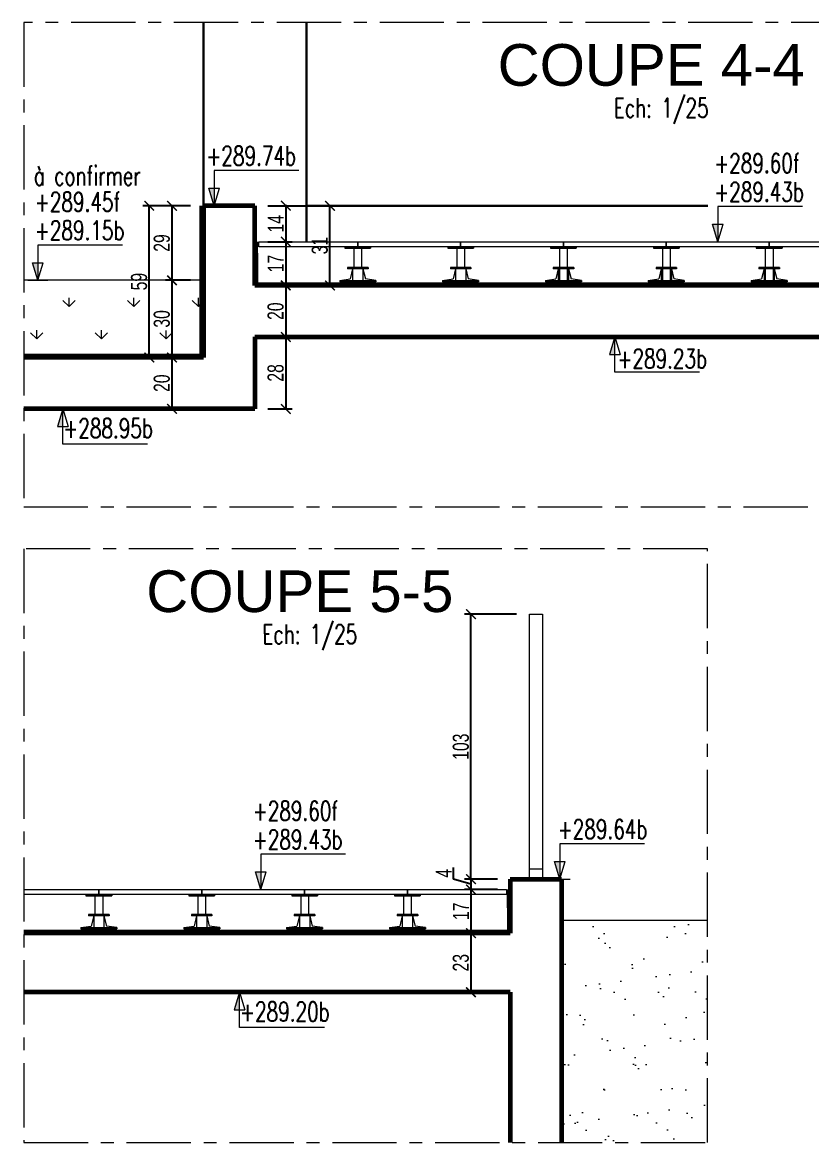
# Model space of a CAD drawing. Header units: metres. Extents: x -12536 to 12621, y -17191 to 9596.
# Drawn here: x 8975.4 to 9282.3, y 2542 to 2977.5 of the extents above; entities that cross this region are included whole.
import ezdxf
from ezdxf.enums import TextEntityAlignment as Align

# ---------------------------------------------------------------- set-up
doc = ezdxf.new("R2010")
doc.units = ezdxf.units.M
doc.header["$MEASUREMENT"] = 0
doc.header["$PDMODE"] = 2
doc.header["$PDSIZE"] = 0.25
doc.linetypes.add('AXES', pattern=[2, 1.25, -0.25, 0.25, -0.25])
doc.linetypes.add('CACHE2', pattern=[4.7625, 3.175, -1.5875])
for name, color, linetype, lineweight in [('B-AXE', 1, 'AXES', 13), ('B-CAC', 5, 'CACHE2', 9), ('B-COT', 1, 'Continuous', 18), ('B-HAC', 8, 'Continuous', 9), ('B-T-VUE', 3, 'Continuous', 30), ('B-TITRE', 7, 'Continuous', 40), ('B-TXT', 3, 'Continuous', 30), ('B-VOILE-BA', 7, 'Continuous', 60), ('COTATION', 1, 'Continuous', 18), ('Plots', 5, 'Continuous', 0)]:
    doc.layers.add(name, color=color, linetype=linetype, lineweight=lineweight)
doc.styles.add('TEXTE', font='arial.ttf', dxfattribs={"width": 0.7})
doc.styles.add('TEXTE50', font='romans.shx', dxfattribs={"width": 0.7, "height": 0.15})
doc.styles.add('TITRE50', font='arial.ttf', dxfattribs={"height": 0.3})
doc.dimstyles.new('COT25CMm', dxfattribs={"dimscale": 0.5, "dimtxt": 12.5, "dimasz": 7.5, "dimexe": 5, "dimexo": 10, "dimgap": 1.5, "dimtad": 1, "dimdec": 1, "dimrnd": 0.5, "dimzin": 12, "dimdsep": 46, "dimtxsty": 'TEXTE', "dimblk1": 'ARCHTICK', "dimblk2": 'ARCHTICK', "dimsah": 1, "dimcen": 0, "dimdle": 0.75, "dimclrd": 1, "dimclre": 1, "dimclrt": 3, "dimadec": 0, "dimazin": 3, "dimtfac": 1, "dimtdec": 1, "dimtmove": 1, "dimatfit": 3, "dimldrblk": 'ARCHTICK', "dimfxl": 1, "dimtolj": 1, "dimtzin": 0, "dimarcsym": 0})

# ---------------------------------------------------------------- blocks, each defined once
blk = doc.blocks.new('niv00')
at = {"layer": 'B-COT'}
for p, q in [((481926.2617, -520782.8915), (481926.9205, -520782.8915)), ((481926.9205, -520782.8915), (481926.9205, -520783.1653)), ((481926.9205, -520783.1653), (481926.879, -520783.0282)), ((481926.962, -520783.0282), (481926.879, -520783.0282)), ((481926.9205, -520783.1653), (481926.962, -520783.0282)), ((481926.9993, -520783.1653), (481926.8417, -520783.1653))]:
    blk.add_line(p, q, dxfattribs=at)
blk.add_solid([(481926.962, -520783.0282), (481926.9205, -520783.0282), (481926.9205, -520783.1653)], dxfattribs=at)
blk = doc.blocks.new('_ArchTick')
at = {"color": 0, "linetype": 'ByBlock', "const_width": 0.15}
blk.add_lwpolyline([(-0.5, -0.5), (0.5, 0.5)], dxfattribs=at)
blk = doc.blocks.new('*D512')
at = {"layer": 'B-COT', "color": 1, "lineweight": -2, "transparency": 16777216}
for p, q in [((9070.79, 2906.22), (9080.3, 2906.22)), ((9077.8, 2906.6), (9077.8, 2891.85)), ((9070.79, 2892.22), (9080.3, 2892.22))]:
    blk.add_line(p, q, dxfattribs=at)
at = {"layer": 'Defpoints', "color": 0, "transparency": 16777216}
for p in [(9065.79, 2906.22), (9065.79, 2892.22), (9077.8, 2892.22)]:
    blk.add_point(p, dxfattribs=at)
at = {"layer": 'B-COT', "color": 1, "lineweight": -2, "transparency": 16777216, "xscale": 3.75, "yscale": 3.75, "zscale": 3.75}
for p, rotation in [((9077.8, 2906.22), 90), ((9077.8, 2892.22), 270)]:
    blk.add_blockref('_ArchTick', p, dxfattribs=dict(at, rotation=rotation))
at = {"layer": 'B-COT', "color": 3, "transparency": 16777216, "insert": (9073.91, 2899.22), "char_height": 6.25, "attachment_point": 5, "rotation": 90, "style": 'TEXTE'}
blk.add_mtext('\\A1;14', dxfattribs=at)
blk = doc.blocks.new('*D513')
at = {"layer": 'B-COT', "color": 1, "lineweight": -2, "transparency": 16777216}
for p, q in [((9070.79, 2892.22), (9080.3, 2892.22)), ((9077.8, 2892.6), (9077.8, 2874.85)), ((9070.79, 2875.22), (9080.3, 2875.22))]:
    blk.add_line(p, q, dxfattribs=at)
at = {"layer": 'Defpoints', "color": 0, "transparency": 16777216}
for p in [(9065.79, 2892.22), (9065.79, 2875.22), (9077.8, 2875.22)]:
    blk.add_point(p, dxfattribs=at)
at = {"layer": 'B-COT', "color": 1, "lineweight": -2, "transparency": 16777216, "xscale": 3.75, "yscale": 3.75, "zscale": 3.75}
for p, rotation in [((9077.8, 2892.22), 90), ((9077.8, 2875.22), 270)]:
    blk.add_blockref('_ArchTick', p, dxfattribs=dict(at, rotation=rotation))
at = {"layer": 'B-COT', "color": 3, "transparency": 16777216, "insert": (9073.91, 2883.72), "char_height": 6.25, "attachment_point": 5, "rotation": 90, "style": 'TEXTE'}
blk.add_mtext('\\A1;17', dxfattribs=at)
blk = doc.blocks.new('*D514')
at = {"layer": 'B-COT', "color": 1, "lineweight": -2, "transparency": 16777216}
for p, q in [((9070.79, 2875.22), (9080.3, 2875.22)), ((9077.8, 2875.6), (9077.8, 2854.85)), ((9070.79, 2855.22), (9080.3, 2855.22))]:
    blk.add_line(p, q, dxfattribs=at)
at = {"layer": 'Defpoints', "color": 0, "transparency": 16777216}
for p in [(9065.79, 2875.22), (9065.79, 2855.22), (9077.8, 2855.22)]:
    blk.add_point(p, dxfattribs=at)
at = {"layer": 'B-COT', "color": 1, "lineweight": -2, "transparency": 16777216, "xscale": 3.75, "yscale": 3.75, "zscale": 3.75}
for p, rotation in [((9077.8, 2875.22), 90), ((9077.8, 2855.22), 270)]:
    blk.add_blockref('_ArchTick', p, dxfattribs=dict(at, rotation=rotation))
at = {"layer": 'B-COT', "color": 3, "transparency": 16777216, "insert": (9073.85, 2865.22), "char_height": 6.25, "attachment_point": 5, "rotation": 90, "style": 'TEXTE'}
blk.add_mtext('\\A1;20', dxfattribs=at)
blk = doc.blocks.new('*D515')
at = {"layer": 'B-COT', "color": 1, "lineweight": -2, "transparency": 16777216}
for p, q in [((9070.79, 2855.22), (9080.3, 2855.22)), ((9077.8, 2855.6), (9077.8, 2826.85)), ((9070.79, 2827.22), (9080.3, 2827.22))]:
    blk.add_line(p, q, dxfattribs=at)
at = {"layer": 'Defpoints', "color": 0, "transparency": 16777216}
for p in [(9065.79, 2855.22), (9065.79, 2827.22), (9077.8, 2827.22)]:
    blk.add_point(p, dxfattribs=at)
at = {"layer": 'B-COT', "color": 1, "lineweight": -2, "transparency": 16777216, "xscale": 3.75, "yscale": 3.75, "zscale": 3.75}
for p, rotation in [((9077.8, 2855.22), 90), ((9077.8, 2827.22), 270)]:
    blk.add_blockref('_ArchTick', p, dxfattribs=dict(at, rotation=rotation))
at = {"layer": 'B-COT', "color": 3, "transparency": 16777216, "insert": (9073.85, 2841.22), "char_height": 6.25, "attachment_point": 5, "rotation": 90, "style": 'TEXTE'}
blk.add_mtext('\\A1;28', dxfattribs=at)
blk = doc.blocks.new('*D516')
at = {"layer": 'B-COT', "color": 1, "lineweight": -2, "transparency": 16777216}
for p, q in [((9040.79, 2906.22), (9031.04, 2906.22)), ((9033.54, 2906.6), (9033.54, 2876.85)), ((9040.79, 2877.22), (9031.04, 2877.22))]:
    blk.add_line(p, q, dxfattribs=at)
at = {"layer": 'Defpoints', "color": 0, "transparency": 16777216}
for p in [(9045.79, 2906.22), (9033.54, 2877.22), (9045.79, 2877.22)]:
    blk.add_point(p, dxfattribs=at)
at = {"layer": 'B-COT', "color": 1, "lineweight": -2, "transparency": 16777216, "xscale": 3.75, "yscale": 3.75, "zscale": 3.75}
for p, rotation in [((9033.54, 2906.22), 90), ((9033.54, 2877.22), 270)]:
    blk.add_blockref('_ArchTick', p, dxfattribs=dict(at, rotation=rotation))
at = {"layer": 'B-COT', "color": 3, "transparency": 16777216, "insert": (9029.59, 2891.72), "char_height": 6.25, "attachment_point": 5, "rotation": 90, "style": 'TEXTE'}
blk.add_mtext('\\A1;29', dxfattribs=at)
blk = doc.blocks.new('*D517')
at = {"layer": 'B-COT', "color": 1, "lineweight": -2, "transparency": 16777216}
for p, q in [((9040.79, 2877.22), (9031.04, 2877.22)), ((9033.54, 2877.6), (9033.54, 2846.85)), ((9040.79, 2847.22), (9031.04, 2847.22))]:
    blk.add_line(p, q, dxfattribs=at)
at = {"layer": 'Defpoints', "color": 0, "transparency": 16777216}
for p in [(9045.79, 2877.22), (9033.54, 2847.22), (9045.79, 2847.22)]:
    blk.add_point(p, dxfattribs=at)
at = {"layer": 'B-COT', "color": 1, "lineweight": -2, "transparency": 16777216, "xscale": 3.75, "yscale": 3.75, "zscale": 3.75}
for p, rotation in [((9033.54, 2877.22), 90), ((9033.54, 2847.22), 270)]:
    blk.add_blockref('_ArchTick', p, dxfattribs=dict(at, rotation=rotation))
at = {"layer": 'B-COT', "color": 3, "transparency": 16777216, "insert": (9029.59, 2862.22), "char_height": 6.25, "attachment_point": 5, "rotation": 90, "style": 'TEXTE'}
blk.add_mtext('\\A1;30', dxfattribs=at)
blk = doc.blocks.new('*D518')
at = {"layer": 'B-COT', "color": 1, "lineweight": -2, "transparency": 16777216}
for p, q in [((9040.79, 2847.22), (9031.04, 2847.22)), ((9033.54, 2847.6), (9033.54, 2826.85)), ((9038.54, 2827.22), (9036.04, 2827.22))]:
    blk.add_line(p, q, dxfattribs=at)
at = {"layer": 'Defpoints', "color": 0, "transparency": 16777216}
for p in [(9045.79, 2847.22), (9033.54, 2827.22), (9033.54, 2827.22)]:
    blk.add_point(p, dxfattribs=at)
at = {"layer": 'B-COT', "color": 1, "lineweight": -2, "transparency": 16777216, "xscale": 3.75, "yscale": 3.75, "zscale": 3.75}
for p, rotation in [((9033.54, 2847.22), 90), ((9033.54, 2827.22), 270)]:
    blk.add_blockref('_ArchTick', p, dxfattribs=dict(at, rotation=rotation))
at = {"layer": 'B-COT', "color": 3, "transparency": 16777216, "insert": (9029.59, 2837.22), "char_height": 6.25, "attachment_point": 5, "rotation": 90, "style": 'TEXTE'}
blk.add_mtext('\\A1;20', dxfattribs=at)
blk = doc.blocks.new('*D519')
at = {"layer": 'B-COT', "color": 1, "lineweight": -2, "transparency": 16777216}
for p, q in [((9143.08, 2644.41), (9143.08, 2648.94)), ((9149.83, 2642.39), (9143.08, 2644.41)), ((9160.09, 2644.39), (9147.33, 2644.39)), ((9149.83, 2644.76), (9149.83, 2640.01)), ((9160.09, 2640.39), (9147.33, 2640.39))]:
    blk.add_line(p, q, dxfattribs=at)
at = {"layer": 'Defpoints', "color": 0, "transparency": 16777216}
for p in [(9165.09, 2644.39), (9149.83, 2640.39), (9165.09, 2640.39)]:
    blk.add_point(p, dxfattribs=at)
at = {"layer": 'B-COT', "color": 1, "lineweight": -2, "transparency": 16777216, "xscale": 3.75, "yscale": 3.75, "zscale": 3.75}
for p, rotation in [((9149.83, 2644.39), 90), ((9149.83, 2640.39), 270)]:
    blk.add_blockref('_ArchTick', p, dxfattribs=dict(at, rotation=rotation))
at = {"layer": 'B-COT', "color": 3, "transparency": 16777216, "insert": (9139.21, 2646.68), "char_height": 6.25, "attachment_point": 5, "rotation": 90, "style": 'TEXTE'}
blk.add_mtext('\\A1;4', dxfattribs=at)
blk = doc.blocks.new('*D520')
at = {"layer": 'B-COT', "color": 1, "lineweight": -2, "transparency": 16777216}
for p, q in [((9160.09, 2640.39), (9147.33, 2640.39)), ((9149.83, 2640.76), (9149.83, 2623.01)), ((9160.09, 2623.39), (9147.33, 2623.39))]:
    blk.add_line(p, q, dxfattribs=at)
at = {"layer": 'Defpoints', "color": 0, "transparency": 16777216}
for p in [(9165.09, 2640.39), (9149.83, 2623.39), (9165.09, 2623.39)]:
    blk.add_point(p, dxfattribs=at)
at = {"layer": 'B-COT', "color": 1, "lineweight": -2, "transparency": 16777216, "xscale": 3.75, "yscale": 3.75, "zscale": 3.75}
for p, rotation in [((9149.83, 2640.39), 90), ((9149.83, 2623.39), 270)]:
    blk.add_blockref('_ArchTick', p, dxfattribs=dict(at, rotation=rotation))
at = {"layer": 'B-COT', "color": 3, "transparency": 16777216, "insert": (9145.94, 2631.89), "char_height": 6.25, "attachment_point": 5, "rotation": 90, "style": 'TEXTE'}
blk.add_mtext('\\A1;17', dxfattribs=at)
blk = doc.blocks.new('*D521')
at = {"layer": 'B-COT', "color": 1, "lineweight": -2, "transparency": 16777216}
for p, q in [((9160.09, 2623.39), (9147.33, 2623.39)), ((9149.83, 2623.76), (9149.83, 2600.01)), ((9160.09, 2600.39), (9147.33, 2600.39))]:
    blk.add_line(p, q, dxfattribs=at)
at = {"layer": 'Defpoints', "color": 0, "transparency": 16777216}
for p in [(9165.09, 2623.39), (9149.83, 2600.39), (9165.09, 2600.39)]:
    blk.add_point(p, dxfattribs=at)
at = {"layer": 'B-COT', "color": 1, "lineweight": -2, "transparency": 16777216, "xscale": 3.75, "yscale": 3.75, "zscale": 3.75}
for p, rotation in [((9149.83, 2623.39), 90), ((9149.83, 2600.39), 270)]:
    blk.add_blockref('_ArchTick', p, dxfattribs=dict(at, rotation=rotation))
at = {"layer": 'B-COT', "color": 3, "transparency": 16777216, "insert": (9145.89, 2611.89), "char_height": 6.25, "attachment_point": 5, "rotation": 90, "style": 'TEXTE'}
blk.add_mtext('\\A1;23', dxfattribs=at)
blk = doc.blocks.new('*D538')
at = {"layer": 'B-COT', "color": 1, "lineweight": -2, "transparency": 16777216}
for p, q in [((9167.59, 2747.39), (9147.33, 2747.39)), ((9149.83, 2644.01), (9149.83, 2747.76)), ((9160.09, 2644.39), (9147.33, 2644.39))]:
    blk.add_line(p, q, dxfattribs=at)
at = {"layer": 'Defpoints', "color": 0, "transparency": 16777216}
for p in [(9149.83, 2747.39), (9172.59, 2747.39), (9165.09, 2644.39)]:
    blk.add_point(p, dxfattribs=at)
at = {"layer": 'B-COT', "color": 1, "lineweight": -2, "transparency": 16777216, "xscale": 3.75, "yscale": 3.75, "zscale": 3.75}
for p, rotation in [((9149.83, 2747.39), 90), ((9149.83, 2644.39), 270)]:
    blk.add_blockref('_ArchTick', p, dxfattribs=dict(at, rotation=rotation))
at = {"layer": 'B-COT', "color": 3, "transparency": 16777216, "insert": (9145.89, 2695.89), "char_height": 6.25, "attachment_point": 5, "rotation": 90, "style": 'TEXTE'}
blk.add_mtext('\\A1;103', dxfattribs=at)
blk = doc.blocks.new('*D619')
at = {"layer": 'B-COT', "color": 1, "lineweight": -2, "transparency": 16777216}
for p, q in [((9040.79, 2906.22), (9022.2, 2906.22)), ((9024.7, 2846.85), (9024.7, 2906.6)), ((9040.79, 2847.22), (9022.2, 2847.22))]:
    blk.add_line(p, q, dxfattribs=at)
at = {"layer": 'Defpoints', "color": 0, "transparency": 16777216}
for p in [(9024.7, 2906.22), (9045.79, 2906.22), (9045.79, 2847.22)]:
    blk.add_point(p, dxfattribs=at)
at = {"layer": 'B-COT', "color": 1, "lineweight": -2, "transparency": 16777216, "xscale": 3.75, "yscale": 3.75, "zscale": 3.75}
for p, rotation in [((9024.7, 2906.22), 90), ((9024.7, 2847.22), 270)]:
    blk.add_blockref('_ArchTick', p, dxfattribs=dict(at, rotation=rotation))
at = {"layer": 'B-COT', "color": 3, "transparency": 16777216, "insert": (9020.76, 2876.72), "char_height": 6.25, "attachment_point": 5, "rotation": 90, "style": 'TEXTE'}
blk.add_mtext('\\A1;59', dxfattribs=at)
blk = doc.blocks.new('*D620')
at = {"layer": 'B-COT', "color": 1, "lineweight": -2, "transparency": 16777216}
for p, q in [((9070.79, 2906.22), (9097.48, 2906.22)), ((9094.98, 2874.85), (9094.98, 2906.6)), ((9070.79, 2875.22), (9097.48, 2875.22))]:
    blk.add_line(p, q, dxfattribs=at)
at = {"layer": 'Defpoints', "color": 0, "transparency": 16777216}
for p in [(9065.79, 2906.22), (9094.98, 2906.22), (9065.79, 2875.22)]:
    blk.add_point(p, dxfattribs=at)
at = {"layer": 'B-COT', "color": 1, "lineweight": -2, "transparency": 16777216, "xscale": 3.75, "yscale": 3.75, "zscale": 3.75}
for p, rotation in [((9094.98, 2906.22), 90), ((9094.98, 2875.22), 270)]:
    blk.add_blockref('_ArchTick', p, dxfattribs=dict(at, rotation=rotation))
at = {"layer": 'B-COT', "color": 3, "transparency": 16777216, "insert": (9091.03, 2890.72), "char_height": 6.25, "attachment_point": 5, "rotation": 90, "style": 'TEXTE'}
blk.add_mtext('\\A1;31', dxfattribs=at)

msp = doc.modelspace()

# ---------------------------------------------------------------- hatches: boundary and pattern name
at = {"layer": 'B-HAC', "linetype": 'ByBlock'}
h = msp.add_hatch(dxfattribs=at)
h.set_pattern_fill('AR-SAND', color=256, scale=0.4)
h.set_pattern_definition([(37.5, (-118586.858, -27925.064), (-0.6400125, 19.5765295), [0, -15.4432, 0, -17.272, 0, -16.51]), (7.5, (-118586.858, -27925.064), (17.9809313, 28.673004), [0, -8.3312, 0, -13.9192, 0, -5.334]), (327.5, (-118599.355, -27925.064), (31.6396948, 0.0574874), [0, -5.08, 0, -18.288, 0, -23.876]), (317.5, (-118599.355, -27925.064), (30.542258, 8.917173), [0, -2.54, 0, -11.9888, 0, -13.716])])
h.paths.add_polyline_path([(9241.769, 2628.388), (9185.09, 2628.388), (9185.09, 2541.958), (9241.769, 2541.958)])
at = {"layer": 'Plots'}
h = msp.add_hatch(dxfattribs=at)
h.set_pattern_fill('GRASS', color=3, scale=0.7)
h.set_pattern_definition([(90, (-117396.426, -27671.227), (-12.5723586, 12.5723586), [3.33375, -21.8109671]), (45, (-117396.426, -27671.227), (-12.5723586, 12.5723586), [3.33375, -14.44625]), (135, (-117396.426, -27671.227), (-12.5723586, -12.5723586), [3.33375, -14.44625])])
h.paths.add_polyline_path([(9036.075, 2857.75), (9036.075, 2866.855), (9023.195, 2866.855), (9023.195, 2857.75)], flags=16)
h.paths.add_polyline_path([(8975.861, 2877.225), (8975.861, 2847.11), (9044.689, 2847.34), (9044.689, 2877.225)])

# ---------------------------------------------------------------- linework, layer by layer
at = {"layer": 'B-AXE', "ltscale": 20}
for points in [[(8975.861, 2977.503), (8975.861, 2789.129), (9459.318, 2789.129), (9459.318, 2977.503)], [(8975.905, 2772.869), (8975.905, 2541.958), (9241.769, 2541.958), (9241.769, 2772.869)]]:
    msp.add_lwpolyline(points, close=True, dxfattribs=at)
at = {"layer": 'B-CAC', "linetype": 'ByBlock', "ltscale": 70, "const_width": 1}
for points in [[(9044.689, 2906.225), (9044.689, 2848.197), (8975.861, 2848.197)], [(9066.521, 2892.225), (9066.656, 2875.986), (9360.847, 2875.986), (9360.801, 2879.141), (9364.871, 2886.926)], [(8975.905, 2624.246), (9164.346, 2624.246), (9164.21, 2640.388)]]:
    msp.add_lwpolyline(points, dxfattribs=at)
at = {"layer": 'B-T-VUE'}
for p, q in [((9045.792, 2906.225), (9045.792, 2977.503)), ((9085.792, 2892.225), (9085.792, 2977.503)), ((9085.792, 2906.225), (9241.947, 2906.225))]:
    msp.add_line(p, q, dxfattribs=at)
at = {"layer": 'B-VOILE-BA'}
for p, q in [((9065.792, 2906.225), (9045.792, 2906.225)), ((9045.792, 2906.225), (9045.792, 2847.225)), ((9065.792, 2875.225), (9065.792, 2906.225)), ((9361.792, 2875.225), (9065.792, 2875.225)), ((9065.792, 2855.225), (9065.792, 2827.225)), ((9045.792, 2847.225), (8975.861, 2847.225)), ((9045.792, 2827.225), (8975.861, 2827.225)), ((9065.792, 2827.225), (9045.792, 2827.225)), ((9165.09, 2644.388), (9185.09, 2644.388)), ((9165.09, 2644.388), (9165.09, 2623.388)), ((9185.09, 2644.388), (9185.09, 2541.958)), ((9165.09, 2623.388), (8975.905, 2623.388)), ((9165.09, 2600.388), (8975.905, 2600.388)), ((9165.09, 2600.388), (9165.09, 2541.958))]:
    msp.add_line(p, q, dxfattribs=at)
msp.add_lwpolyline([(9065.792, 2855.225), (9345.792, 2855.225), (9345.792, 2809.225), (9395.792, 2809.225), (9395.792, 2856.225)], dxfattribs=at)
at = {"layer": 'Plots'}
for p, q in [((9100.792, 2890.225), (9100.792, 2889.725)), ((9104.292, 2890.225), (9104.292, 2890.225)), ((9104.292, 2889.725), (9104.292, 2882.234)), ((9107.292, 2889.725), (9107.292, 2882.234)), ((9110.792, 2890.225), (9110.792, 2889.725)), ((9140.792, 2890.225), (9140.792, 2889.725)), ((9144.292, 2890.225), (9144.292, 2890.225)), ((9144.292, 2889.725), (9144.292, 2882.234)), ((9147.292, 2889.725), (9147.292, 2882.234)), ((9150.792, 2890.225), (9150.792, 2889.725)), ((9180.792, 2890.225), (9180.792, 2889.725)), ((9184.292, 2890.225), (9184.292, 2890.225)), ((9184.292, 2889.725), (9184.292, 2875.986)), ((9187.292, 2889.725), (9187.292, 2875.986)), ((9190.792, 2890.225), (9190.792, 2889.725)), ((9220.792, 2890.225), (9220.792, 2889.725)), ((9224.292, 2890.225), (9224.292, 2890.225)), ((9224.292, 2889.725), (9224.292, 2875.986)), ((9227.292, 2889.725), (9227.292, 2875.986)), ((9230.792, 2890.225), (9230.792, 2889.725)), ((9260.792, 2890.225), (9260.792, 2889.725)), ((9264.292, 2890.225), (9264.292, 2890.225)), ((9264.292, 2889.725), (9264.292, 2875.986)), ((9267.292, 2889.725), (9267.292, 2875.986)), ((9270.792, 2890.225), (9270.792, 2889.725)), ((9109.799, 2882.234), (9101.799, 2882.234)), ((9101.799, 2882.234), (9101.799, 2881.734)), ((9109.799, 2881.734), (9101.799, 2881.734)), ((9103.799, 2881.734), (9102.842, 2877.765)), ((9103.799, 2881.734), (9103.799, 2877.188)), ((9107.799, 2881.734), (9107.799, 2877.188)), ((9107.799, 2881.734), (9108.757, 2877.765)), ((9109.799, 2882.234), (9109.799, 2881.734)), ((9149.799, 2882.234), (9141.799, 2882.234)), ((9141.799, 2882.234), (9141.799, 2881.734)), ((9149.799, 2881.734), (9141.799, 2881.734)), ((9143.799, 2881.734), (9142.842, 2877.765)), ((9143.799, 2881.734), (9143.799, 2877.188)), ((9147.799, 2881.734), (9147.799, 2877.188)), ((9147.799, 2881.734), (9148.757, 2877.765)), ((9149.799, 2882.234), (9149.799, 2881.734)), ((9189.799, 2882.234), (9181.799, 2882.234)), ((9181.799, 2882.234), (9181.799, 2881.734)), ((9189.799, 2881.734), (9181.799, 2881.734)), ((9183.799, 2881.734), (9182.842, 2877.765)), ((9183.799, 2881.734), (9183.799, 2877.188)), ((9187.799, 2881.734), (9187.799, 2877.188)), ((9187.799, 2881.734), (9188.757, 2877.765)), ((9189.799, 2882.234), (9189.799, 2881.734)), ((9229.799, 2882.234), (9221.799, 2882.234)), ((9221.799, 2882.234), (9221.799, 2881.734)), ((9229.799, 2881.734), (9221.799, 2881.734)), ((9223.799, 2881.734), (9222.842, 2877.765)), ((9223.799, 2881.734), (9223.799, 2877.188)), ((9227.799, 2881.734), (9227.799, 2877.188)), ((9227.799, 2881.734), (9228.757, 2877.765)), ((9229.799, 2882.234), (9229.799, 2881.734)), ((9269.799, 2882.234), (9261.799, 2882.234)), ((9261.799, 2882.234), (9261.799, 2881.734)), ((9269.799, 2881.734), (9261.799, 2881.734)), ((9263.799, 2881.734), (9262.842, 2877.765)), ((9263.799, 2881.734), (9263.799, 2877.188)), ((9267.799, 2881.734), (9267.799, 2877.188)), ((9267.799, 2881.734), (9268.757, 2877.765)), ((9269.799, 2882.234), (9269.799, 2881.734)), ((9045.792, 2877.225), (8975.861, 2877.225)), ((9098.799, 2877.188), (9102.842, 2877.765)), ((9098.799, 2877.188), (9098.799, 2876.688)), ((9098.799, 2877.188), (9112.799, 2877.188)), ((9098.799, 2876.688), (9112.799, 2876.688)), ((9112.799, 2877.188), (9108.757, 2877.765)), ((9112.799, 2877.188), (9112.799, 2876.688)), ((9138.799, 2877.188), (9142.842, 2877.765)), ((9138.799, 2877.188), (9138.799, 2876.688)), ((9138.799, 2877.188), (9152.799, 2877.188)), ((9138.799, 2876.688), (9152.799, 2876.688)), ((9152.799, 2877.188), (9148.757, 2877.765)), ((9152.799, 2877.188), (9152.799, 2876.688)), ((9178.799, 2877.188), (9182.842, 2877.765)), ((9178.799, 2877.188), (9178.799, 2876.688)), ((9178.799, 2877.188), (9192.799, 2877.188)), ((9178.799, 2876.688), (9192.799, 2876.688)), ((9192.799, 2877.188), (9188.757, 2877.765)), ((9192.799, 2877.188), (9192.799, 2876.688)), ((9218.799, 2877.188), (9222.842, 2877.765)), ((9218.799, 2877.188), (9218.799, 2876.688)), ((9218.799, 2877.188), (9232.799, 2877.188)), ((9218.799, 2876.688), (9232.799, 2876.688)), ((9232.799, 2877.188), (9228.757, 2877.765)), ((9232.799, 2877.188), (9232.799, 2876.688)), ((9258.799, 2877.188), (9262.842, 2877.765)), ((9258.799, 2877.188), (9258.799, 2876.688)), ((9258.799, 2877.188), (9272.799, 2877.188)), ((9258.799, 2876.688), (9272.799, 2876.688)), ((9272.799, 2877.188), (9268.757, 2877.765)), ((9272.799, 2877.188), (9272.799, 2876.688)), ((9000.09, 2638.388), (9000.09, 2637.888)), ((9003.59, 2638.388), (9003.59, 2638.388)), ((9003.59, 2637.888), (9003.59, 2630.597)), ((9006.59, 2637.888), (9006.59, 2630.597)), ((9010.09, 2638.388), (9010.09, 2637.888)), ((9040.09, 2638.388), (9040.09, 2637.888)), ((9043.59, 2638.388), (9043.59, 2638.388)), ((9043.59, 2637.888), (9043.59, 2630.597)), ((9046.59, 2637.888), (9046.59, 2630.597)), ((9050.09, 2638.388), (9050.09, 2637.888)), ((9080.09, 2638.388), (9080.09, 2637.888)), ((9083.59, 2638.388), (9083.59, 2638.388)), ((9083.59, 2637.888), (9083.59, 2630.597)), ((9086.59, 2637.888), (9086.59, 2630.597)), ((9090.09, 2638.388), (9090.09, 2637.888)), ((9120.09, 2638.388), (9120.09, 2637.888)), ((9123.59, 2638.388), (9123.59, 2638.388)), ((9123.59, 2637.888), (9123.59, 2630.597)), ((9126.59, 2637.888), (9126.59, 2630.597)), ((9130.09, 2638.388), (9130.09, 2637.888)), ((9009.098, 2630.597), (9001.098, 2630.597)), ((9001.098, 2630.597), (9001.098, 2630.097)), ((9009.098, 2630.097), (9001.098, 2630.097)), ((9003.098, 2630.097), (9002.141, 2626.128)), ((9003.098, 2630.097), (9003.098, 2625.55)), ((9007.098, 2630.097), (9007.098, 2625.55)), ((9007.098, 2630.097), (9008.055, 2626.128)), ((9009.098, 2630.597), (9009.098, 2630.097)), ((9049.098, 2630.597), (9041.098, 2630.597)), ((9041.098, 2630.597), (9041.098, 2630.097)), ((9049.098, 2630.097), (9041.098, 2630.097)), ((9043.098, 2630.097), (9042.141, 2626.128)), ((9043.098, 2630.097), (9043.098, 2625.55)), ((9047.098, 2630.097), (9047.098, 2625.55)), ((9047.098, 2630.097), (9048.055, 2626.128)), ((9049.098, 2630.597), (9049.098, 2630.097)), ((9089.098, 2630.597), (9081.098, 2630.597)), ((9081.098, 2630.597), (9081.098, 2630.097)), ((9089.098, 2630.097), (9081.098, 2630.097)), ((9083.098, 2630.097), (9082.141, 2626.128)), ((9083.098, 2630.097), (9083.098, 2625.55)), ((9087.098, 2630.097), (9087.098, 2625.55)), ((9087.098, 2630.097), (9088.055, 2626.128)), ((9089.098, 2630.597), (9089.098, 2630.097)), ((9129.098, 2630.597), (9121.098, 2630.597)), ((9121.098, 2630.597), (9121.098, 2630.097)), ((9129.098, 2630.097), (9121.098, 2630.097)), ((9123.098, 2630.097), (9122.141, 2626.128)), ((9123.098, 2630.097), (9123.098, 2625.55)), ((9127.098, 2630.097), (9127.098, 2625.55)), ((9127.098, 2630.097), (9128.055, 2626.128)), ((9129.098, 2630.597), (9129.098, 2630.097)), ((9185.09, 2628.388), (9241.769, 2628.388)), ((8998.098, 2625.55), (9002.141, 2626.128)), ((8998.098, 2625.55), (8998.098, 2625.05)), ((8998.098, 2625.55), (9012.098, 2625.55)), ((8998.098, 2625.05), (9012.098, 2625.05)), ((9012.098, 2625.55), (9008.055, 2626.128)), ((9012.098, 2625.55), (9012.098, 2625.05)), ((9038.098, 2625.55), (9042.141, 2626.128)), ((9038.098, 2625.55), (9038.098, 2625.05)), ((9038.098, 2625.55), (9052.098, 2625.55)), ((9038.098, 2625.05), (9052.098, 2625.05)), ((9052.098, 2625.55), (9048.055, 2626.128)), ((9052.098, 2625.55), (9052.098, 2625.05)), ((9078.098, 2625.55), (9082.141, 2626.128)), ((9078.098, 2625.55), (9078.098, 2625.05)), ((9078.098, 2625.55), (9092.098, 2625.55)), ((9078.098, 2625.05), (9092.098, 2625.05)), ((9092.098, 2625.55), (9088.055, 2626.128)), ((9092.098, 2625.55), (9092.098, 2625.05)), ((9118.098, 2625.55), (9122.141, 2626.128)), ((9118.098, 2625.55), (9118.098, 2625.05)), ((9118.098, 2625.55), (9132.098, 2625.55)), ((9118.098, 2625.05), (9132.098, 2625.05)), ((9132.098, 2625.55), (9128.055, 2626.128)), ((9132.098, 2625.55), (9132.098, 2625.05))]:
    msp.add_line(p, q, dxfattribs=at)
for points in [[(9067.292, 2890.225), (9067.292, 2892.225), (9105.792, 2892.225), (9105.792, 2890.225)], [(9105.792, 2890.225), (9105.792, 2892.225), (9145.792, 2892.225), (9145.792, 2890.225)], [(9145.792, 2890.225), (9145.792, 2892.225), (9185.792, 2892.225), (9185.792, 2890.225)], [(9185.792, 2890.225), (9185.792, 2892.225), (9225.792, 2892.225), (9225.792, 2890.225)], [(9225.792, 2890.225), (9225.792, 2892.225), (9265.792, 2892.225), (9265.792, 2890.225)], [(9265.792, 2890.225), (9265.792, 2892.225), (9305.792, 2892.225), (9305.792, 2890.225)], [(9172.59, 2648.388), (9177.59, 2648.388), (9177.59, 2644.388), (9172.59, 2644.388)], [(9005.09, 2638.388), (9005.09, 2640.388), (9045.09, 2640.388), (9045.09, 2638.388)], [(9045.09, 2638.388), (9045.09, 2640.388), (9085.09, 2640.388), (9085.09, 2638.388)], [(9085.09, 2638.388), (9085.09, 2640.388), (9125.09, 2640.388), (9125.09, 2638.388)], [(9125.09, 2638.388), (9125.09, 2640.388), (9163.59, 2640.388), (9163.59, 2638.388)]]:
    msp.add_lwpolyline(points, close=True, dxfattribs=at)
for points in [[(9100.792, 2890.225), (9110.792, 2890.225)], [(9100.792, 2889.725), (9110.792, 2889.725)], [(9140.792, 2890.225), (9150.792, 2890.225)], [(9140.792, 2889.725), (9150.792, 2889.725)], [(9180.792, 2890.225), (9190.792, 2890.225)], [(9180.792, 2889.725), (9190.792, 2889.725)], [(9220.792, 2890.225), (9230.792, 2890.225)], [(9220.792, 2889.725), (9230.792, 2889.725)], [(9260.792, 2890.225), (9270.792, 2890.225)], [(9260.792, 2889.725), (9270.792, 2889.725)], [(9172.59, 2648.388), (9172.59, 2747.388), (9177.59, 2747.388), (9177.59, 2648.388)], [(8975.905, 2640.388), (9005.09, 2640.388), (9005.09, 2638.388), (8975.905, 2638.388)], [(9000.09, 2638.388), (9010.09, 2638.388)], [(9000.09, 2637.888), (9010.09, 2637.888)], [(9040.09, 2638.388), (9050.09, 2638.388)], [(9040.09, 2637.888), (9050.09, 2637.888)], [(9080.09, 2638.388), (9090.09, 2638.388)], [(9080.09, 2637.888), (9090.09, 2637.888)], [(9120.09, 2638.388), (9130.09, 2638.388)], [(9120.09, 2637.888), (9130.09, 2637.888)]]:
    msp.add_lwpolyline(points, dxfattribs=at)

# ---------------------------------------------------------------- block references
at = {"layer": 'COTATION', "xscale": -50.00000000000006, "yscale": 50.00000000000006, "zscale": 50.00000000000006}
for p in [(24105396.02, 26042064.492), (24105591.816, 26042050.492), (24105327.377, 26042035.492), (24105530.456, 26041802.655), (24105414.081, 26041798.655)]:
    msp.add_blockref('niv00', p, dxfattribs=at)
at = {"layer": 'COTATION', "xscale": 50.00000000000006, "yscale": 50.00000000000006, "zscale": 50.00000000000006, "rotation": 180}
for p in [(24105551.816, -26036303.042), (24105337.146, -26036331.042), (24105405.884, -26036557.879)]:
    msp.add_blockref('niv00', p, dxfattribs=at)

# ---------------------------------------------------------------- texts
at = {"layer": 'B-TITRE', "color": 6, "style": 'TITRE50'}
msp.add_text('COUPE 4-4', height=16.2, rotation=0, dxfattribs=at).set_placement((9219.939, 2952.874), align=Align.CENTER)
at = {"layer": 'B-TITRE', "color": 2, "style": 'TITRE50'}
msp.add_text('COUPE 5-5', height=16.2, rotation=0, dxfattribs=at).set_placement((9083.266, 2748.24), align=Align.CENTER)
at = {"layer": 'B-TXT', "style": 'TEXTE50', "width": 0.7}
for p in [(9223.812, 2940.509), (9087.138, 2735.875)]:
    msp.add_text('Ech: 1/25', height=7.5, rotation=0.0425, dxfattribs=at).set_placement(p, align=Align.CENTER)
for s, rotation, p in [('+289.74b', 360, (9046.887, 2921.906)), ('+289.60f', 360, (9244.413, 2919.03)), ('+289.43b', 360, (9244.413, 2907.906)), ('+289.15b', 360, (8980.18, 2892.906)), ('+289.23b', 0, (9206.768, 2843.007)), ('+288.95b', 0, (8991.245, 2815.967)), ('+289.60f', 360, (9064.948, 2667.193)), ('+289.64b', 360, (9183.553, 2660.069)), ('+289.43b', 360, (9064.948, 2656.069)), ('+289.20b', 0, (9059.983, 2589.129))]:
    msp.add_text(s, height=7.5, rotation=rotation, dxfattribs=at).set_placement(p)
at = {"layer": 'B-TXT', "color": 242, "true_color": 0xcd2027, "style": 'TEXTE50', "width": 0.7}
for s, rotation, p in [('à confirmer', 0, (8979.807, 2914.144)), ('+289.45f', 360, (8980.18, 2904.03))]:
    msp.add_text(s, height=7.5, rotation=rotation, dxfattribs=at).set_placement(p)

# ---------------------------------------------------------------- dimensions: what is measured, and where the dimension line sits
at = {"layer": 'B-COT'}
for base, p1, p2, picture, middle in [((9024.701, 2906.225), (9045.792, 2847.225), (9045.792, 2906.225), '*D619', (9020.76, 2876.725)), ((9033.536, 2877.225), (9045.792, 2906.225), (9045.792, 2877.225), '*D516', (9029.595, 2891.725)), ((9094.978, 2906.225), (9065.792, 2875.225), (9065.792, 2906.225), '*D620', (9091.035, 2890.725)), ((9077.795, 2875.225), (9065.792, 2892.225), (9065.792, 2875.225), '*D513', (9073.907, 2883.725)), ((9033.536, 2847.225), (9045.792, 2877.225), (9045.792, 2847.225), '*D517', (9029.592, 2862.225)), ((9077.795, 2855.225), (9065.792, 2875.225), (9065.792, 2855.225), '*D514', (9073.854, 2865.225)), ((9077.795, 2827.225), (9065.792, 2855.225), (9065.792, 2827.225), '*D515', (9073.854, 2841.225)), ((9033.536, 2827.225), (9045.792, 2847.225), (9033.536, 2827.225), '*D518', (9029.595, 2837.225)), ((9149.83, 2747.388), (9165.09, 2644.388), (9172.59, 2747.388), '*D538', (9145.887, 2695.888)), ((9149.83, 2640.388), (9165.09, 2644.388), (9165.09, 2640.388), '*D519', (9139.205, 2645.163)), ((9149.83, 2623.388), (9165.09, 2640.388), (9165.09, 2623.388), '*D520', (9145.943, 2631.888)), ((9149.83, 2600.388), (9165.09, 2623.388), (9165.09, 2600.388), '*D521', (9145.887, 2611.888))]:
    dim = msp.add_linear_dim(base=base, p1=p1, p2=p2, angle=90, dimstyle='COT25CMm', dxfattribs=at)
    dim.commit()
    dim.dimension.update_dxf_attribs({"geometry": picture, "text_midpoint": middle})
dim = msp.add_linear_dim(base=(9077.795, 2892.225), p1=(9065.792, 2906.225), p2=(9065.792, 2892.225), angle=90, dimstyle='COT25CMm', dxfattribs=at)
dim.commit()
dim.dimension.update_dxf_attribs({"geometry": '*D512', "text_midpoint": (9077.795, 2899.225), "dimtype": 160})

doc.saveas('drawing.dxf')
